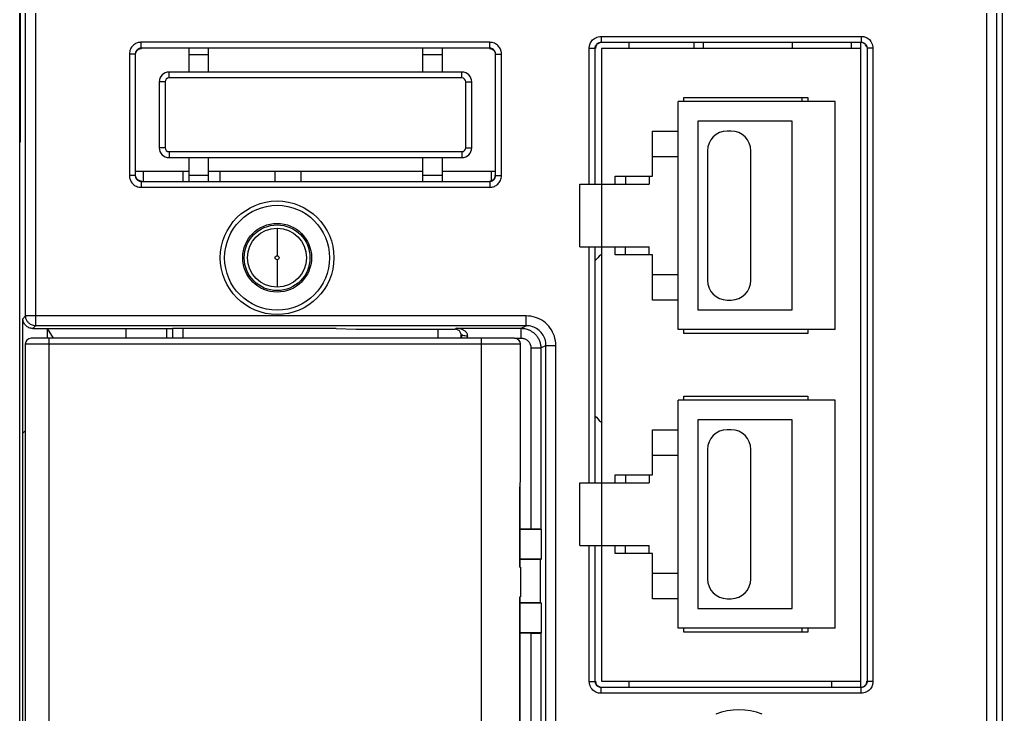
# Model space of a CAD drawing. Header units: millimetres. Extents: x 336 to 12810, y -1577 to 4105.
# Drawn here: x 7382.2 to 7432.2, y 1767.7 to 1803.1 of the extents above; entities that cross this region are included whole.
import ezdxf

# ---------------------------------------------------------------- set-up
doc = ezdxf.new("R2010")
doc.units = ezdxf.units.MM

msp = doc.modelspace()

# ---------------------------------------------------------------- linework, layer by layer
at = {"color": 7, "linetype": 'Continuous'}
for p, q in [((7382.229, 1838.253), (7382.229, 1679.358)), ((7432.229, 1679.358), (7432.229, 1838.253)), ((7382.268, 1796.858), (7382.268, 1805.858)), ((7383.035, 1805.118), (7383.035, 1787.498)), ((7431.424, 1805.118), (7431.424, 1679.664)), ((7382.535, 1787.998), (7382.535, 1804.635)), ((7431.924, 1804.635), (7431.924, 1679.664)), ((7411.813, 1802.225), (7425.046, 1802.225)), ((7411.813, 1802.225), (7411.813, 1801.925)), ((7425.046, 1802.225), (7425.046, 1801.925)), ((7406.145, 1801.924), (7388.414, 1801.924)), ((7388.414, 1801.624), (7388.414, 1801.924)), ((7406.145, 1801.624), (7388.414, 1801.624)), ((7388.414, 1801.624), (7388.429, 1801.608)), ((7390.829, 1801.608), (7390.829, 1800.408)), ((7391.829, 1801.608), (7391.829, 1800.408)), ((7402.729, 1801.608), (7402.729, 1800.408)), ((7403.729, 1801.608), (7403.729, 1800.408)), ((7406.13, 1801.608), (7406.145, 1801.624)), ((7406.145, 1801.624), (7406.145, 1801.924)), ((7411.213, 1801.625), (7411.513, 1801.625)), ((7411.213, 1794.708), (7411.213, 1801.625)), ((7411.513, 1794.708), (7411.513, 1801.625)), ((7411.813, 1801.925), (7425.046, 1801.925)), ((7425.029, 1801.608), (7411.829, 1801.608)), ((7411.829, 1801.608), (7411.829, 1794.708)), ((7413.229, 1801.925), (7413.229, 1801.608)), ((7416.529, 1801.925), (7416.529, 1801.608)), ((7417.029, 1801.608), (7417.029, 1801.925)), ((7421.529, 1801.925), (7421.529, 1801.608)), ((7424.529, 1801.925), (7424.529, 1801.608)), ((7425.029, 1769.108), (7425.029, 1801.925)), ((7425.346, 1801.625), (7425.346, 1769.392)), ((7425.646, 1801.625), (7425.346, 1801.625)), ((7425.646, 1801.625), (7425.646, 1769.392)), ((7387.814, 1801.324), (7387.814, 1795.143)), ((7388.114, 1801.324), (7387.814, 1801.324)), ((7388.114, 1801.324), (7388.114, 1795.143)), ((7388.114, 1801.324), (7388.129, 1801.308)), ((7390.829, 1801.308), (7391.829, 1801.308)), ((7402.729, 1801.308), (7403.729, 1801.308)), ((7406.429, 1801.308), (7406.445, 1801.324)), ((7406.445, 1801.324), (7406.745, 1801.324)), ((7406.445, 1795.143), (7406.445, 1801.324)), ((7406.745, 1795.143), (7406.745, 1801.324)), ((7404.729, 1800.408), (7389.829, 1800.408)), ((7389.829, 1800.108), (7389.829, 1800.408)), ((7404.729, 1800.108), (7389.829, 1800.108)), ((7404.729, 1800.108), (7404.729, 1800.408)), ((7389.629, 1799.908), (7389.329, 1799.908)), ((7389.329, 1799.908), (7389.329, 1796.558)), ((7389.629, 1799.908), (7389.629, 1796.558)), ((7404.929, 1799.908), (7405.229, 1799.908)), ((7404.929, 1796.558), (7404.929, 1799.908)), ((7405.229, 1796.558), (7405.229, 1799.908)), ((7416.029, 1798.908), (7416.029, 1799.108)), ((7416.029, 1799.108), (7422.329, 1799.108)), ((7422.029, 1799.108), (7422.029, 1798.908)), ((7422.329, 1799.108), (7422.329, 1798.908)), ((7415.729, 1787.308), (7415.729, 1798.908)), ((7423.729, 1798.908), (7415.729, 1798.908)), ((7423.729, 1787.308), (7423.729, 1798.908)), ((7416.729, 1797.908), (7416.729, 1788.308)), ((7421.529, 1797.908), (7416.729, 1797.908)), ((7421.529, 1788.308), (7421.529, 1797.908)), ((7414.429, 1795.108), (7414.429, 1797.408)), ((7414.429, 1797.408), (7415.729, 1797.408)), ((7418.429, 1797.408), (7418.229, 1797.408)), ((7382.229, 1796.858), (7382.268, 1796.858)), ((7389.629, 1796.558), (7389.329, 1796.558)), ((7404.929, 1796.558), (7405.229, 1796.558)), ((7389.829, 1796.358), (7404.729, 1796.358)), ((7389.829, 1796.358), (7389.829, 1796.058)), ((7389.829, 1796.058), (7404.729, 1796.058)), ((7390.829, 1796.058), (7390.829, 1794.858)), ((7391.829, 1796.058), (7391.829, 1794.858)), ((7402.729, 1796.058), (7402.729, 1794.858)), ((7403.729, 1796.058), (7403.729, 1794.858)), ((7404.729, 1796.358), (7404.729, 1796.058)), ((7414.429, 1796.108), (7415.729, 1796.108)), ((7417.229, 1796.408), (7417.229, 1789.808)), ((7419.429, 1789.808), (7419.429, 1796.408)), ((7388.114, 1795.143), (7387.814, 1795.143)), ((7388.114, 1795.143), (7388.129, 1795.158)), ((7388.129, 1795.358), (7390.829, 1795.358)), ((7388.529, 1794.858), (7388.529, 1795.358)), ((7390.529, 1795.358), (7390.529, 1794.858)), ((7390.829, 1795.158), (7391.829, 1795.158)), ((7391.829, 1795.358), (7402.729, 1795.358)), ((7392.429, 1794.858), (7392.429, 1795.358)), ((7395.229, 1794.858), (7395.229, 1795.358)), ((7396.529, 1795.358), (7396.529, 1794.858)), ((7402.729, 1795.158), (7403.729, 1795.158)), ((7403.729, 1795.358), (7406.429, 1795.358)), ((7406.229, 1794.858), (7406.229, 1795.358)), ((7406.445, 1795.143), (7406.429, 1795.158)), ((7406.445, 1795.143), (7406.745, 1795.143)), ((7412.529, 1794.708), (7412.529, 1795.108)), ((7412.529, 1795.108), (7414.429, 1795.108)), ((7413.059, 1795.108), (7413.059, 1794.708)), ((7414.259, 1795.108), (7414.259, 1794.708)), ((7388.414, 1794.843), (7388.429, 1794.858)), ((7388.414, 1794.843), (7406.145, 1794.843)), ((7388.414, 1794.843), (7388.414, 1794.543)), ((7388.414, 1794.543), (7406.145, 1794.543)), ((7406.145, 1794.843), (7406.13, 1794.858)), ((7406.145, 1794.843), (7406.145, 1794.543)), ((7410.729, 1791.508), (7410.729, 1794.708)), ((7410.729, 1794.708), (7414.259, 1794.708)), ((7411.853, 1791.508), (7411.853, 1794.708)), ((7395.329, 1792.458), (7395.329, 1791.058)), ((7410.729, 1791.508), (7414.259, 1791.508)), ((7411.213, 1779.508), (7411.213, 1791.508)), ((7411.513, 1779.508), (7411.513, 1791.508)), ((7411.829, 1791.508), (7411.829, 1779.508)), ((7412.529, 1791.108), (7412.529, 1791.508)), ((7413.059, 1791.108), (7413.059, 1791.508)), ((7414.259, 1791.108), (7414.259, 1791.508)), ((7414.429, 1791.108), (7412.529, 1791.108)), ((7414.429, 1788.808), (7414.429, 1791.108)), ((7395.329, 1790.858), (7395.329, 1789.458)), ((7414.429, 1790.108), (7415.729, 1790.108)), ((7415.729, 1788.808), (7414.429, 1788.808)), ((7418.229, 1788.808), (7418.429, 1788.808)), ((7416.729, 1788.308), (7421.529, 1788.308)), ((7382.535, 1787.998), (7382.395, 1787.858)), ((7382.395, 1782.024), (7382.395, 1787.858)), ((7408.009, 1787.998), (7382.535, 1787.998)), ((7408.009, 1787.498), (7408.009, 1787.998)), ((7383.035, 1787.498), (7382.895, 1787.358)), ((7382.895, 1787.358), (7389.724, 1787.358)), ((7408.009, 1787.498), (7383.035, 1787.498)), ((7383.629, 1787.358), (7383.629, 1786.858)), ((7383.629, 1787.358), (7383.942, 1786.858)), ((7387.629, 1787.358), (7387.629, 1786.858)), ((7389.724, 1786.858), (7389.724, 1787.358)), ((7398.329, 1787.355), (7390.007, 1787.355)), ((7390.026, 1787.355), (7390.024, 1787.353)), ((7390.024, 1786.858), (7390.024, 1787.353)), ((7390.529, 1787.355), (7390.529, 1786.858)), ((7398.329, 1787.355), (7399.329, 1787.32)), ((7399.329, 1787.32), (7404.391, 1787.32)), ((7403.529, 1786.858), (7403.529, 1787.32)), ((7404.391, 1787.32), (7404.438, 1787.367)), ((7404.438, 1787.367), (7407.748, 1787.367)), ((7404.691, 1787.02), (7404.725, 1787.054)), ((7404.691, 1786.858), (7404.691, 1787.02)), ((7407.747, 1786.867), (7407.747, 1787.367)), ((7407.748, 1787.367), (7408.009, 1787.498)), ((7423.729, 1787.308), (7415.729, 1787.308)), ((7416.029, 1787.108), (7416.029, 1787.308)), ((7422.329, 1787.108), (7416.029, 1787.108)), ((7422.329, 1787.308), (7422.329, 1787.108)), ((7407.714, 1786.558), (7382.514, 1786.558)), ((7382.514, 1786.558), (7382.514, 1694.158)), ((7407.414, 1786.858), (7382.814, 1786.858)), ((7383.714, 1786.858), (7383.714, 1693.858)), ((7405.714, 1786.858), (7405.714, 1693.858)), ((7407.414, 1786.867), (7407.747, 1786.867)), ((7407.714, 1779.878), (7407.714, 1786.558)), ((7408.247, 1786.367), (7408.746, 1786.367)), ((7408.247, 1786.367), (7408.247, 1777.151)), ((7408.746, 1786.367), (7409.009, 1786.499)), ((7408.746, 1786.367), (7408.746, 1777.143)), ((7409.009, 1694.218), (7409.009, 1786.499)), ((7409.009, 1786.499), (7409.509, 1786.499)), ((7409.509, 1694.218), (7409.509, 1786.499)), ((7423.729, 1783.708), (7415.729, 1783.708)), ((7415.729, 1772.108), (7415.729, 1783.708)), ((7416.029, 1783.708), (7416.029, 1783.908)), ((7416.029, 1783.908), (7422.329, 1783.908)), ((7422.329, 1783.908), (7422.329, 1783.708)), ((7423.729, 1772.108), (7423.729, 1783.708)), ((7421.529, 1782.708), (7416.729, 1782.708)), ((7416.729, 1782.708), (7416.729, 1773.108)), ((7421.529, 1773.108), (7421.529, 1782.708)), ((7382.514, 1782.143), (7382.394, 1782.023)), ((7382.394, 1748.26), (7382.394, 1782.023)), ((7414.429, 1782.208), (7415.729, 1782.208)), ((7414.429, 1779.908), (7414.429, 1782.208)), ((7418.429, 1782.208), (7418.229, 1782.208)), ((7417.229, 1781.208), (7417.229, 1774.608)), ((7419.429, 1774.608), (7419.429, 1781.208)), ((7414.429, 1780.908), (7415.729, 1780.908)), ((7410.729, 1779.508), (7414.259, 1779.508)), ((7410.729, 1776.308), (7410.729, 1779.508)), ((7411.853, 1776.308), (7411.853, 1779.508)), ((7412.529, 1779.908), (7414.429, 1779.908)), ((7412.529, 1779.508), (7412.529, 1779.908)), ((7413.059, 1779.908), (7413.059, 1779.508)), ((7414.259, 1779.908), (7414.259, 1779.508)), ((7407.688, 1779.266), (7407.683, 1779.279)), ((7407.683, 1775.208), (7407.683, 1779.279)), ((7407.688, 1775.208), (7407.688, 1779.267)), ((7408.247, 1777.151), (7407.688, 1777.151)), ((7408.785, 1777.123), (7407.688, 1777.123)), ((7408.746, 1777.143), (7408.785, 1777.123)), ((7408.785, 1775.629), (7408.785, 1777.123)), ((7410.729, 1776.308), (7414.259, 1776.308)), ((7411.213, 1769.392), (7411.213, 1776.308)), ((7411.513, 1769.392), (7411.513, 1776.308)), ((7411.829, 1776.308), (7411.829, 1769.408)), ((7412.529, 1775.908), (7412.529, 1776.308)), ((7413.059, 1775.908), (7413.059, 1776.308)), ((7414.259, 1775.908), (7414.259, 1776.308)), ((7407.688, 1775.629), (7408.785, 1775.629)), ((7408.729, 1775.601), (7407.688, 1775.601)), ((7408.729, 1775.601), (7408.785, 1775.629)), ((7408.729, 1773.401), (7408.729, 1775.601)), ((7414.429, 1775.908), (7412.529, 1775.908)), ((7414.429, 1773.608), (7414.429, 1775.908)), ((7407.683, 1775.208), (7407.714, 1775.208)), ((7407.714, 1775.208), (7407.714, 1773.708)), ((7414.429, 1774.908), (7415.729, 1774.908)), ((7407.683, 1773.708), (7407.714, 1773.708)), ((7407.683, 1765.638), (7407.683, 1773.708)), ((7407.688, 1765.65), (7407.688, 1773.708)), ((7415.729, 1773.608), (7414.429, 1773.608)), ((7418.229, 1773.608), (7418.429, 1773.608)), ((7408.729, 1773.401), (7407.688, 1773.401)), ((7408.785, 1773.373), (7407.688, 1773.373)), ((7408.729, 1773.401), (7408.785, 1773.373)), ((7408.785, 1771.879), (7408.785, 1773.373)), ((7416.729, 1773.108), (7421.529, 1773.108)), ((7423.729, 1772.108), (7415.729, 1772.108)), ((7416.029, 1771.908), (7416.029, 1772.108)), ((7422.029, 1772.108), (7422.029, 1771.908)), ((7422.329, 1772.108), (7422.329, 1771.908)), ((7407.688, 1771.879), (7408.785, 1771.879)), ((7408.247, 1771.851), (7407.688, 1771.851)), ((7408.247, 1771.851), (7408.247, 1733.358)), ((7408.746, 1771.859), (7408.785, 1771.879)), ((7408.746, 1771.859), (7408.746, 1733.358)), ((7422.329, 1771.908), (7416.029, 1771.908)), ((7411.213, 1769.392), (7411.513, 1769.392)), ((7425.046, 1769.092), (7411.813, 1769.092)), ((7411.813, 1768.792), (7411.813, 1769.092)), ((7411.829, 1769.408), (7425.029, 1769.408)), ((7413.229, 1769.408), (7413.229, 1769.092)), ((7423.529, 1769.408), (7423.529, 1769.092)), ((7425.046, 1768.792), (7425.046, 1769.092)), ((7425.646, 1769.392), (7425.346, 1769.392)), ((7425.046, 1768.792), (7411.813, 1768.792))]:
    msp.add_line(p, q, dxfattribs=at)
for radius in [2.89, 2.669, 1.751, 1.672, 1.5, 0.1]:
    msp.add_circle((7395.329, 1790.958), radius, dxfattribs=at)
for centre, radius, start, end in [((7389.829, 1799.908), 0.5, 90, 180), ((7389.829, 1799.908), 0.2, 90, 180), ((7404.729, 1799.908), 0.5, 0, 90), ((7404.729, 1799.908), 0.2, 0, 90), ((7418.229, 1796.408), 1, 90, 180), ((7418.429, 1796.408), 1, 0, 90), ((7389.829, 1796.558), 0.5, 180, 270), ((7389.829, 1796.558), 0.2, 180, 270), ((7404.729, 1796.558), 0.5, 270, 0), ((7404.729, 1796.558), 0.2, 270, 0), ((7416.029, 1786.858), 6, 134.823, 138.9731), ((7418.229, 1789.808), 1, 180, 270), ((7418.429, 1789.808), 1, 270, 0), ((7382.814, 1786.558), 0.3, 90, 180), ((7407.414, 1786.558), 0.3, 0, 90), ((7416.029, 1786.858), 6, 221.0269, 225.177), ((7418.229, 1781.208), 1, 90, 180), ((7418.429, 1781.208), 1, 0, 90), ((7418.229, 1774.608), 1, 180, 270), ((7418.429, 1774.608), 1, 270, 0), ((7418.829, 1764.63), 3.317, 69.3139, 110.698)]:
    msp.add_arc(centre, radius, start, end, dxfattribs=at)
for points, start_tangent, end_tangent in [([(7411.213, 1801.625), (7411.219, 1801.711), (7411.239, 1801.802), (7411.278, 1801.897), (7411.339, 1801.993), (7411.427, 1802.084), (7411.539, 1802.159), (7411.671, 1802.208), (7411.813, 1802.225)], (-0.000012, 1), (1, 0.000049)), ([(7425.046, 1802.225), (7425.132, 1802.219), (7425.223, 1802.198), (7425.318, 1802.16), (7425.414, 1802.099), (7425.505, 1802.011), (7425.58, 1801.899), (7425.629, 1801.767), (7425.646, 1801.625)], (1, 0.000012), (0.000049, -1)), ([(7388.414, 1801.924), (7388.341, 1801.92), (7388.261, 1801.905), (7388.177, 1801.875), (7388.089, 1801.829), (7388.004, 1801.762), (7387.927, 1801.675), (7387.866, 1801.569), (7387.827, 1801.45), (7387.814, 1801.324)], (-1, -0.000011), (0.000067, -1)), ([(7388.414, 1801.624), (7388.377, 1801.622), (7388.338, 1801.614), (7388.295, 1801.6), (7388.251, 1801.577), (7388.209, 1801.543), (7388.17, 1801.5), (7388.14, 1801.447), (7388.12, 1801.387), (7388.114, 1801.324)], (-1, 0.000297), (0.000348, -1)), ([(7388.129, 1801.308), (7388.17, 1801.458), (7388.279, 1801.568), (7388.429, 1801.608)], (0, 1), (1, 0)), ([(7406.13, 1801.608), (7406.279, 1801.568), (7406.389, 1801.458), (7406.429, 1801.308)], (1, 0), (0, -1)), ([(7406.745, 1801.324), (7406.741, 1801.399), (7406.725, 1801.48), (7406.695, 1801.566), (7406.647, 1801.654), (7406.579, 1801.739), (7406.491, 1801.815), (7406.386, 1801.874), (7406.268, 1801.911), (7406.145, 1801.924)], (0, 1), (-1, 0.00004)), ([(7406.445, 1801.324), (7406.443, 1801.362), (7406.435, 1801.402), (7406.42, 1801.445), (7406.396, 1801.489), (7406.362, 1801.532), (7406.318, 1801.57), (7406.266, 1801.599), (7406.207, 1801.618), (7406.145, 1801.624)], (0.000305, 1), (-1, -0.000279)), ([(7411.513, 1801.625), (7411.516, 1801.668), (7411.526, 1801.713), (7411.545, 1801.761), (7411.576, 1801.809), (7411.62, 1801.855), (7411.676, 1801.892), (7411.742, 1801.916), (7411.813, 1801.925)], (-0.000084, 1), (1, -0.000044)), ([(7411.679, 1801.868), (7411.57, 1801.758), (7411.529, 1801.608)], (-0.867069, -0.498188), (0, -1)), ([(7411.829, 1801.908), (7411.679, 1801.868)], (-1, 0), (-0.867069, -0.498188)), ([(7425.275, 1801.796), (7425.17, 1801.883), (7425.035, 1801.914)], (-0.603787, 0.797146), (-0.999999, -0.001222)), ([(7425.046, 1801.925), (7425.089, 1801.922), (7425.134, 1801.912), (7425.182, 1801.893), (7425.23, 1801.862), (7425.276, 1801.818), (7425.313, 1801.762), (7425.337, 1801.696), (7425.346, 1801.625)], (1, 0.000084), (-0.000044, -1)), ([(7425.329, 1801.675), (7425.275, 1801.796)], (-0.201059, 0.979579), (-0.603787, 0.797146)), ([(7387.814, 1795.143), (7387.818, 1795.07), (7387.833, 1794.99), (7387.862, 1794.906), (7387.909, 1794.818), (7387.976, 1794.733), (7388.063, 1794.656), (7388.169, 1794.595), (7388.288, 1794.556), (7388.414, 1794.543)], (0.000011, -1), (1, 0.000067)), ([(7388.114, 1795.143), (7388.116, 1795.106), (7388.123, 1795.066), (7388.138, 1795.024), (7388.161, 1794.98), (7388.195, 1794.938), (7388.238, 1794.899), (7388.291, 1794.869), (7388.351, 1794.849), (7388.414, 1794.843)], (-0.000297, -1), (1, 0.000348)), ([(7388.429, 1794.858), (7388.279, 1794.899), (7388.17, 1795.008), (7388.129, 1795.158)], (-1, 0), (0, 1)), ([(7406.13, 1794.858), (7406.279, 1794.899), (7406.389, 1795.008), (7406.429, 1795.158)], (1, 0), (0, 1)), ([(7406.145, 1794.843), (7406.182, 1794.845), (7406.221, 1794.852), (7406.264, 1794.867), (7406.308, 1794.89), (7406.35, 1794.924), (7406.389, 1794.967), (7406.419, 1795.02), (7406.439, 1795.08), (7406.445, 1795.143)], (1, -0.000297), (-0.000348, 1)), ([(7406.145, 1794.543), (7406.218, 1794.547), (7406.297, 1794.562), (7406.382, 1794.591), (7406.47, 1794.638), (7406.555, 1794.705), (7406.632, 1794.792), (7406.693, 1794.898), (7406.732, 1795.017), (7406.745, 1795.143)], (1, 0.000011), (-0.000067, 1)), ([(7382.895, 1787.358), (7382.704, 1787.396), (7382.542, 1787.505), (7382.433, 1787.667), (7382.395, 1787.858)], (-1, 0), (0, 1)), ([(7383.035, 1787.498), (7382.936, 1787.508), (7382.832, 1787.541), (7382.728, 1787.604), (7382.634, 1787.7), (7382.563, 1787.832), (7382.535, 1787.998)], (-1, 0.000305), (-0.000305, 1)), ([(7409.509, 1786.499), (7409.436, 1786.962), (7409.223, 1787.38), (7408.892, 1787.711), (7408.474, 1787.924), (7408.009, 1787.998)], (-0.000061, 1), (-1, -0.000066)), ([(7389.724, 1787.358), (7389.846, 1787.358), (7389.945, 1787.357), (7390.007, 1787.355)], (1, 0), (0.998784, -0.04931)), ([(7404.691, 1787.02), (7404.651, 1787.17), (7404.541, 1787.28), (7404.391, 1787.32)], (0, 1), (-1, 0)), ([(7405.025, 1786.984), (7405.022, 1787.023), (7405.012, 1787.064), (7404.994, 1787.105), (7404.969, 1787.146), (7404.934, 1787.186), (7404.891, 1787.225), (7404.837, 1787.262), (7404.774, 1787.295), (7404.702, 1787.324), (7404.621, 1787.346), (7404.533, 1787.361), (7404.438, 1787.367)], (0.00666, 0.999978), (-0.999917, 0.012882)), ([(7404.724, 1786.867), (7404.724, 1786.962), (7404.725, 1787.054)], (-0.000006, 1), (0.004186, 0.999991)), ([(7404.725, 1787.054), (7404.767, 1787.019), (7404.876, 1786.993), (7405.025, 1786.984)], (0.07253, -0.997366), (0.999992, -0.003962)), ([(7407.748, 1787.367), (7407.868, 1787.36), (7407.992, 1787.336), (7408.119, 1787.295), (7408.247, 1787.233), (7408.373, 1787.146), (7408.493, 1787.032), (7408.598, 1786.891), (7408.679, 1786.728), (7408.729, 1786.55), (7408.746, 1786.367)], (1, -0.000799), (0.000313, -1)), ([(7409.009, 1786.499), (7408.961, 1786.808), (7408.819, 1787.086), (7408.598, 1787.307), (7408.319, 1787.449), (7408.009, 1787.498)], (0.000286, 1), (-1, -0.000321)), ([(7405.024, 1786.867), (7405.024, 1786.926), (7405.025, 1786.984)], (0, 1), (0.006701, 0.999978)), ([(7407.747, 1786.867), (7407.808, 1786.863)], (1, -0.000001), (0.992559, -0.121764)), ([(7407.808, 1786.863), (7407.87, 1786.852), (7407.933, 1786.831), (7407.997, 1786.8), (7408.06, 1786.757), (7408.12, 1786.7), (7408.172, 1786.629), (7408.213, 1786.547), (7408.238, 1786.458), (7408.247, 1786.367)], (0.992559, -0.121764), (0.000034, -1)), ([(7407.683, 1779.279), (7407.706, 1779.571), (7407.714, 1779.878)], (0.104868, 0.994486), (0.000126, 1)), ([(7407.689, 1779.279), (7407.699, 1779.405), (7407.712, 1779.706), (7407.714, 1779.878)], (0.085413, 0.996346), (0.000108, 1)), ([(7407.688, 1779.265), (7407.689, 1779.279)], (0.087397, 0.996174), (0.085413, 0.996346)), ([(7408.746, 1777.143), (7408.703, 1777.146), (7408.594, 1777.148), (7408.434, 1777.15), (7408.247, 1777.151)], (-0.894482, 0.447105), (-1, 0)), ([(7408.247, 1771.851), (7408.434, 1771.852), (7408.594, 1771.853), (7408.703, 1771.856), (7408.746, 1771.859)], (1, 0), (0.894482, 0.447105)), ([(7411.813, 1768.792), (7411.727, 1768.798), (7411.636, 1768.818), (7411.541, 1768.857), (7411.444, 1768.918), (7411.354, 1769.006), (7411.279, 1769.118), (7411.23, 1769.249), (7411.213, 1769.392)], (-1, -0.000012), (-0.000049, 1)), ([(7411.813, 1769.092), (7411.77, 1769.095), (7411.725, 1769.105), (7411.677, 1769.124), (7411.629, 1769.155), (7411.583, 1769.199), (7411.546, 1769.255), (7411.521, 1769.321), (7411.513, 1769.392)], (-1, -0.000084), (0.000044, 1)), ([(7411.529, 1769.408), (7411.57, 1769.258)], (0, -1), (0.498188, -0.867069)), ([(7411.57, 1769.258), (7411.679, 1769.149), (7411.829, 1769.108)], (0.498188, -0.867069), (1, 0)), ([(7425.028, 1769.1), (7425.186, 1769.143), (7425.295, 1769.252), (7425.336, 1769.402)], (1, 0), (0, 1)), ([(7425.646, 1769.392), (7425.64, 1769.306), (7425.619, 1769.215), (7425.581, 1769.12), (7425.52, 1769.023), (7425.432, 1768.933), (7425.32, 1768.858), (7425.188, 1768.809), (7425.046, 1768.792)], (0.000012, -1), (-1, -0.000049)), ([(7425.346, 1769.392), (7425.343, 1769.349), (7425.333, 1769.304), (7425.314, 1769.256), (7425.283, 1769.208), (7425.239, 1769.162), (7425.183, 1769.125), (7425.117, 1769.1), (7425.046, 1769.092)], (0.000084, -1), (-1, 0.000044))]:
    msp.add_spline(points, degree=3, dxfattribs=dict(at, start_tangent=start_tangent, end_tangent=end_tangent))

doc.saveas('drawing.dxf')
